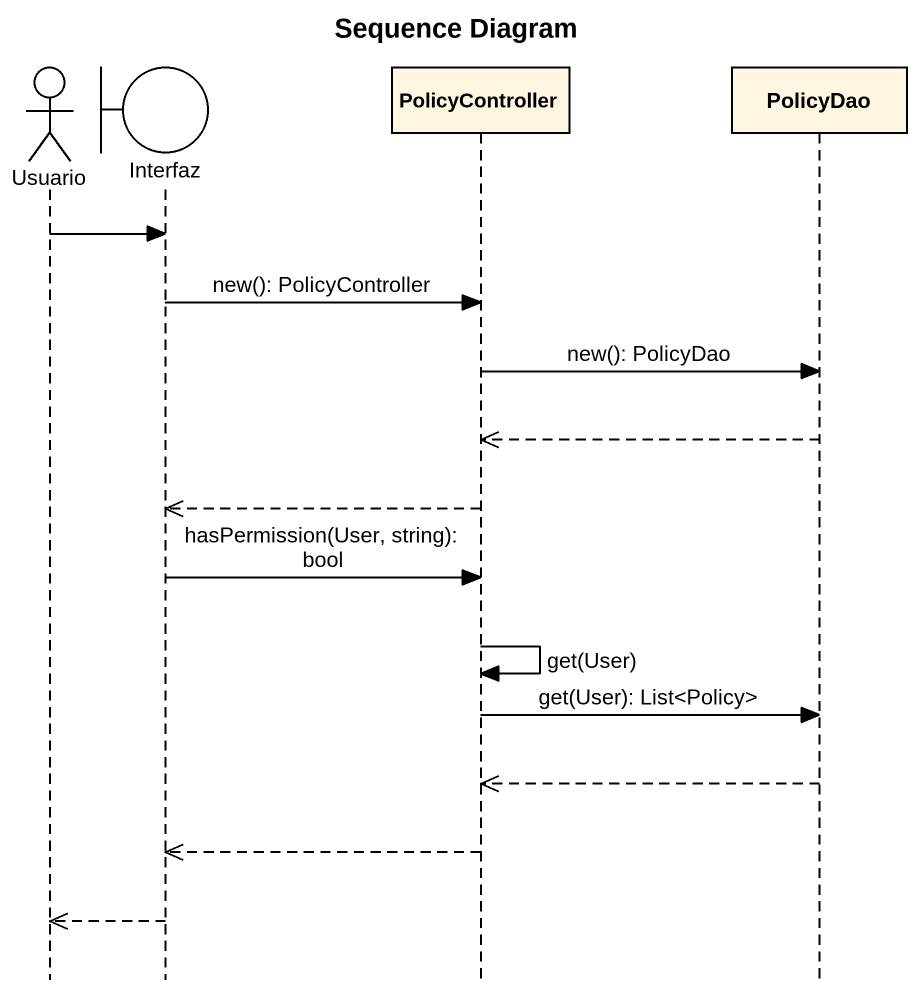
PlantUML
@startuml
title Sequence Diagram
hide footbox
actor Usuario
boundary Interfaz
participant PolicyController
participant PolicyDao

Usuario -> Interfaz
Interfaz -> PolicyController : new(): PolicyController
PolicyController -> PolicyDao : new(): PolicyDao
PolicyDao -->> PolicyController
PolicyController -->> Interfaz
Interfaz -> PolicyController : hasPermission(User, string): bool
PolicyController -> PolicyController : get(User)
PolicyController -> PolicyDao : get(User): List<Policy>
PolicyDao -->> PolicyController
PolicyController -->> Interfaz
Interfaz -->> Usuario
@enduml
